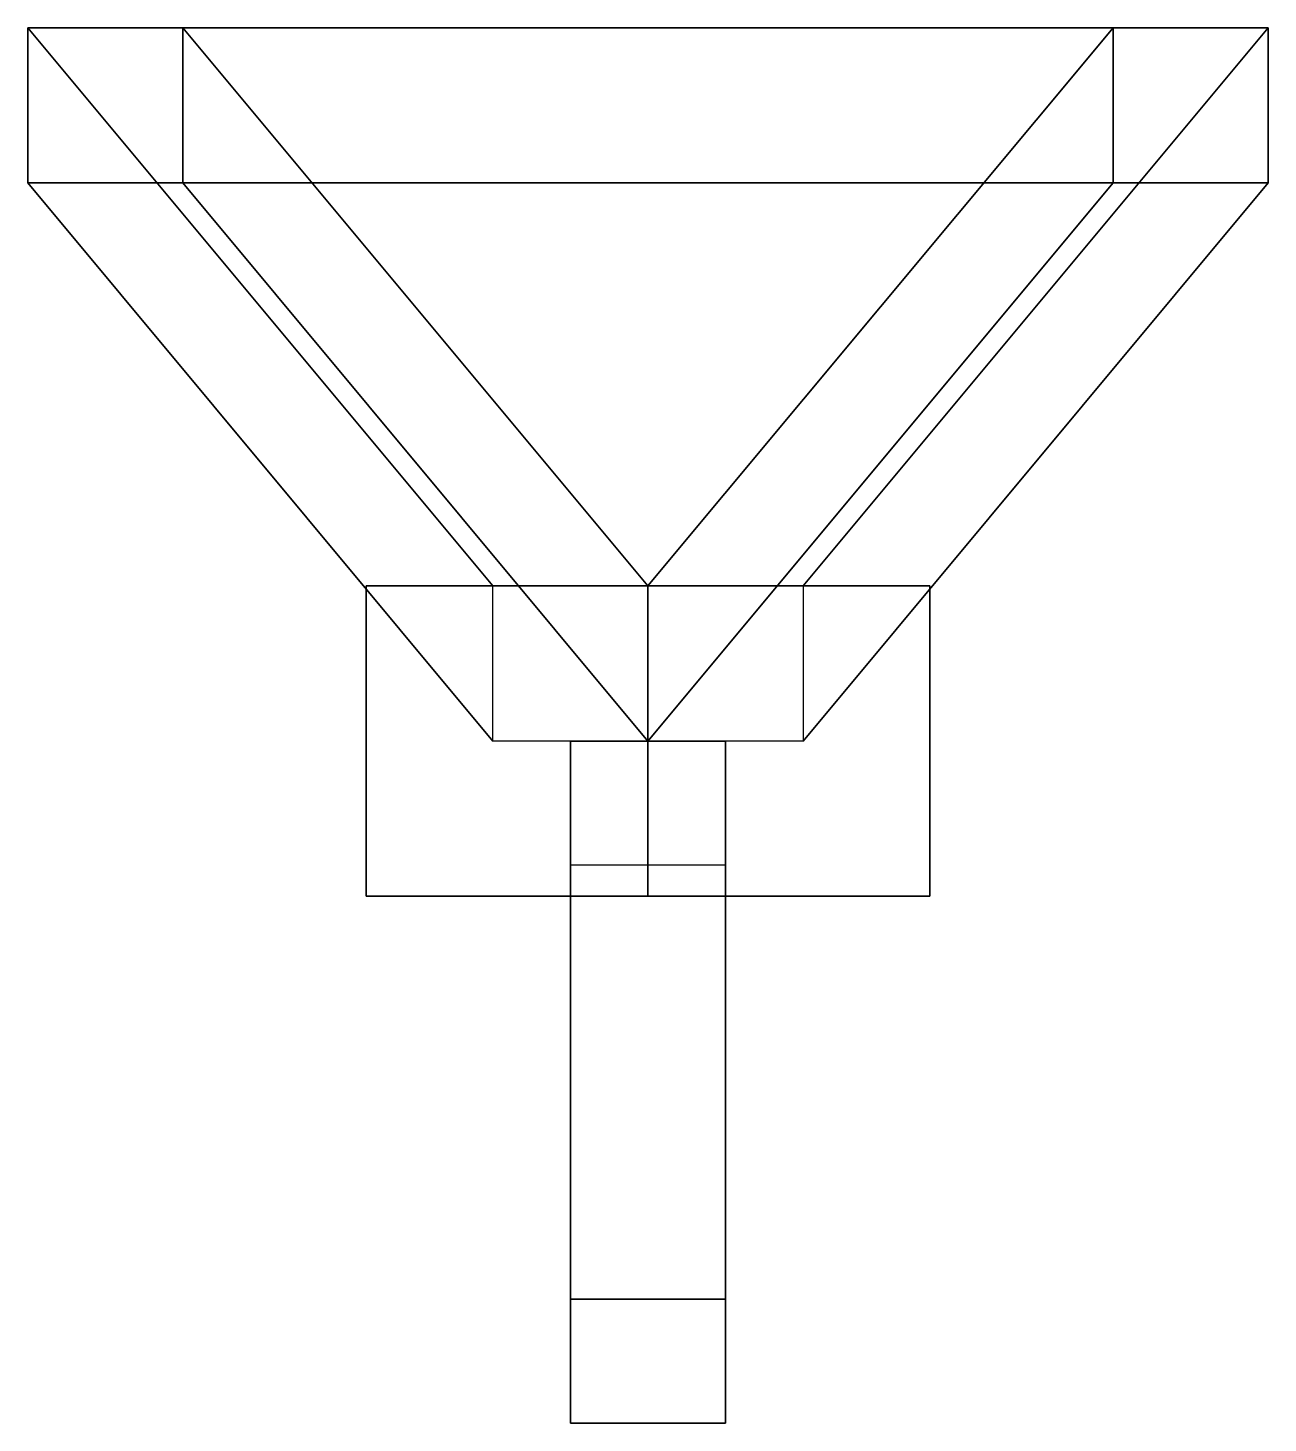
# Model space of a CAD drawing. Extents: x -0.2 to 0.2, y -0.45 to 0.
import ezdxf

# ---------------------------------------------------------------- set-up
doc = ezdxf.new("R2010")
doc.units = 0
doc.layers.add('GUNSUPPORT', color=6, linetype='CONTINUOUS')

msp = doc.modelspace()

# ---------------------------------------------------------------- linework, layer by layer
at = {"layer": 'GUNSUPPORT'}
for points in [[(0, -0.18, 0.48), (-0.15, 0, 0.05), (-0.2, 0, 0.05), (-0.05, -0.18, 0.48)], [(-0.2, 0, 0.05), (-0.2, -0.05, 0.05), (-0.05, -0.23, 0.46), (-0.05, -0.18, 0.48)], [(0.2, -0.05), (-0.2, -0.05), (-0.2, 0), (0.2, 0)], [(0.2, 0), (-0.2, 0), (-0.2, 0, 0.05), (0.2, 0, 0.05)], [(-0.2, 0), (-0.2, -0.05), (-0.2, -0.05, 0.05), (-0.2, 0, 0.05)], [(0, -0.23, 0.46), (-0.15, -0.05, 0.05), (-0.15, 0, 0.05), (0, -0.18, 0.48)], [(-0.15, 0, 0.05), (-0.15, -0.05, 0.05), (0.15, -0.05, 0.05), (0.15, 0, 0.05)], [(0.15, 0, 0.05), (0.15, -0.05, 0.05), (0, -0.23, 0.46), (0, -0.18, 0.48)], [(0.05, -0.18, 0.48), (0.2, 0, 0.05), (0.15, 0, 0.05), (0, -0.18, 0.48)], [(0.05, -0.23, 0.46), (0.2, -0.05, 0.05), (0.2, 0, 0.05), (0.05, -0.18, 0.48)], [(0.2, 0, 0.05), (0.2, -0.05, 0.05), (0.2, -0.05), (0.2, 0)], [(-0.05, -0.23, 0.46), (-0.2, -0.05, 0.05), (-0.15, -0.05, 0.05), (0, -0.23, 0.46)], [(0.2, -0.05, 0.05), (-0.2, -0.05, 0.05), (-0.2, -0.05), (0.2, -0.05)], [(0, -0.23, 0.46), (0.15, -0.05, 0.05), (0.2, -0.05, 0.05), (0.05, -0.23, 0.46)], [(0, -0.18, 0.665), (-0.09093, -0.18, 0.6125), (-0.09093, -0.28, 0.6125), (0, -0.28, 0.665)], [(-0.09093, -0.18, 0.6125), (-0.09093, -0.18, 0.5075), (-0.09093, -0.28, 0.5075), (-0.09093, -0.28, 0.6125)], [(-0.09093, -0.18, 0.5075), (0, -0.18, 0.455), (0, -0.28, 0.455), (-0.09093, -0.28, 0.5075)], [(0.09093, -0.18, 0.6125), (-0.09093, -0.18, 0.5075), (-0.09093, -0.18, 0.6125), (0, -0.18, 0.665)], [(0.09093, -0.18, 0.5075), (0, -0.18, 0.455), (-0.09093, -0.18, 0.5075), (0.09093, -0.18, 0.6125)], [(0.09093, -0.18, 0.6125), (0, -0.18, 0.665), (0, -0.28, 0.665), (0.09093, -0.28, 0.6125)], [(0, -0.18, 0.455), (0.09093, -0.18, 0.5075), (0.09093, -0.28, 0.5075), (0, -0.28, 0.455)], [(0.09093, -0.18, 0.5075), (0.09093, -0.18, 0.6125), (0.09093, -0.28, 0.6125), (0.09093, -0.28, 0.5075)], [(0.025, -0.23, 0.46), (0.025, -0.41), (-0.025, -0.41), (-0.025, -0.23, 0.46)], [(-0.025, -0.41), (-0.025, -0.45), (-0.025, -0.27, 0.48), (-0.025, -0.23, 0.46)], [(0.025, -0.27, 0.48), (0.025, -0.45), (0.025, -0.41), (0.025, -0.23, 0.46)], [(-0.025, -0.27, 0.48), (-0.025, -0.45), (0.025, -0.45), (0.025, -0.27, 0.48)], [(0.09093, -0.28, 0.6125), (0, -0.28, 0.665), (-0.09093, -0.28, 0.6125), (0.09093, -0.28, 0.5075)], [(0.09093, -0.28, 0.5075), (-0.09093, -0.28, 0.6125), (-0.09093, -0.28, 0.5075), (0, -0.28, 0.455)], [(0.025, -0.41), (0.025, -0.45), (-0.025, -0.45), (-0.025, -0.41)]]:
    msp.add_3dface(points, dxfattribs=at)

doc.saveas('drawing.dxf')
